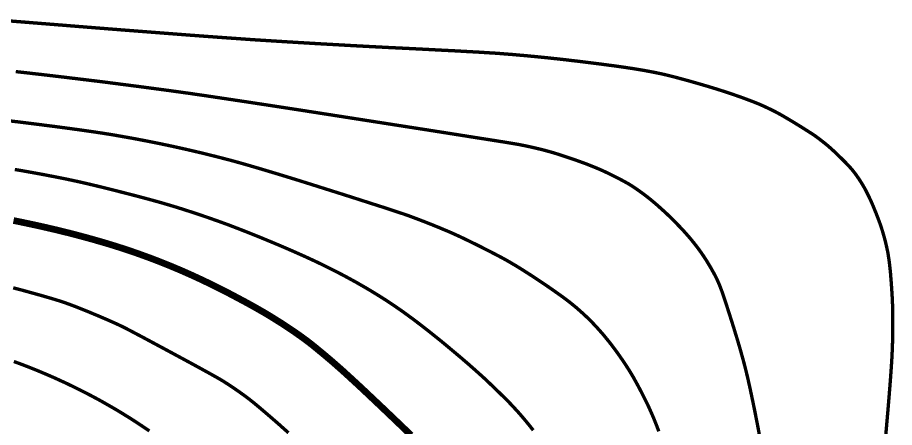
# Model space of a CAD drawing. Extents: x 36524600 to 36525730, y 2746759 to 2747713.
# Drawn here: x 36525165.9 to 36525185.55, y 2747569.28 to 2747578.45 of the extents above; entities that cross this region are included whole.
import ezdxf

# ---------------------------------------------------------------- set-up
doc = ezdxf.new("R2010")
doc.units = 0
doc.header["$LTSCALE"] = 1000
doc.header["$MEASUREMENT"] = 0
doc.layers.add('DGX', color=251, linetype='Continuous')

# ---------------------------------------------------------------- blocks, each defined once
blk = doc.blocks.new('dxt')
at = {"layer": 'DGX', "color": 253, "linetype": 'Continuous', "flags": 128}
for points, const_width in [([(36525165.239, 2747578.415), (36525165.986, 2747578.356), (36525166.796, 2747578.291), (36525167.606, 2747578.226), (36525168.354, 2747578.167), (36525169.042, 2747578.114), (36525169.668, 2747578.066), (36525170.232, 2747578.024), (36525170.736, 2747577.988), (36525171.178, 2747577.957), (36525171.559, 2747577.933), (36525171.913, 2747577.911), (36525172.276, 2747577.889), (36525172.647, 2747577.867), (36525173.027, 2747577.846), (36525173.416, 2747577.824), (36525173.813, 2747577.803), (36525174.218, 2747577.782), (36525174.632, 2747577.762), (36525175.031, 2747577.742), (36525175.391, 2747577.723), (36525175.712, 2747577.707), (36525175.994, 2747577.691), (36525176.237, 2747577.678), (36525176.442, 2747577.665), (36525176.607, 2747577.655), (36525176.733, 2747577.646), (36525176.84, 2747577.637), (36525176.947, 2747577.629), (36525177.053, 2747577.62), (36525177.16, 2747577.61), (36525177.267, 2747577.601), (36525177.374, 2747577.591), (36525177.48, 2747577.581), (36525177.587, 2747577.57), (36525177.693, 2747577.56), (36525177.8, 2747577.549), (36525177.907, 2747577.537), (36525178.013, 2747577.526), (36525178.12, 2747577.514), (36525178.226, 2747577.502), (36525178.332, 2747577.489), (36525178.439, 2747577.477), (36525178.543, 2747577.464), (36525178.643, 2747577.452), (36525178.738, 2747577.44), (36525178.829, 2747577.429), (36525178.916, 2747577.418), (36525178.998, 2747577.407), (36525179.076, 2747577.397), (36525179.15, 2747577.387), (36525179.221, 2747577.378), (36525179.292, 2747577.368), (36525179.363, 2747577.358), (36525179.434, 2747577.348), (36525179.505, 2747577.338), (36525179.575, 2747577.327), (36525179.646, 2747577.317), (36525179.716, 2747577.306), (36525179.786, 2747577.294), (36525179.856, 2747577.283), (36525179.926, 2747577.271), (36525179.996, 2747577.258), (36525180.065, 2747577.245), (36525180.135, 2747577.232), (36525180.205, 2747577.218), (36525180.274, 2747577.204), (36525180.348, 2747577.188), (36525180.43, 2747577.169), (36525180.52, 2747577.147), (36525180.619, 2747577.122), (36525180.726, 2747577.093), (36525180.842, 2747577.062), (36525180.965, 2747577.028), (36525181.098, 2747576.99), (36525181.231, 2747576.952), (36525181.359, 2747576.914), (36525181.482, 2747576.877), (36525181.599, 2747576.841), (36525181.71, 2747576.805), (36525181.816, 2747576.771), (36525181.916, 2747576.737), (36525182.011, 2747576.704), (36525182.1, 2747576.673), (36525182.182, 2747576.643), (36525182.258, 2747576.615), (36525182.327, 2747576.589), (36525182.39, 2747576.565), (36525182.447, 2747576.542), (36525182.498, 2747576.522), (36525182.542, 2747576.503), (36525182.582, 2747576.485), (36525182.623, 2747576.467), (36525182.663, 2747576.448), (36525182.704, 2747576.429), (36525182.744, 2747576.41), (36525182.784, 2747576.391), (36525182.824, 2747576.371), (36525182.863, 2747576.351), (36525182.906, 2747576.329), (36525182.954, 2747576.303), (36525183.007, 2747576.274), (36525183.066, 2747576.24), (36525183.13, 2747576.202), (36525183.2, 2747576.161), (36525183.275, 2747576.116), (36525183.356, 2747576.067), (36525183.436, 2747576.017), (36525183.509, 2747575.972), (36525183.575, 2747575.93), (36525183.635, 2747575.892), (36525183.688, 2747575.858), (36525183.734, 2747575.827), (36525183.773, 2747575.801), (36525183.805, 2747575.778), (36525183.834, 2747575.756), (36525183.862, 2747575.735), (36525183.891, 2747575.713), (36525183.919, 2747575.691), (36525183.947, 2747575.669), (36525183.976, 2747575.647), (36525184.003, 2747575.625), (36525184.031, 2747575.602), (36525184.06, 2747575.578), (36525184.092, 2747575.55), (36525184.127, 2747575.519), (36525184.165, 2747575.484), (36525184.206, 2747575.446), (36525184.249, 2747575.405), (36525184.296, 2747575.36), (36525184.345, 2747575.312), (36525184.394, 2747575.263), (36525184.44, 2747575.218), (36525184.481, 2747575.175), (36525184.519, 2747575.134), (36525184.554, 2747575.097), (36525184.585, 2747575.062), (36525184.612, 2747575.03), (36525184.635, 2747575), (36525184.657, 2747574.972), (36525184.678, 2747574.944), (36525184.699, 2747574.915), (36525184.719, 2747574.886), (36525184.739, 2747574.857), (36525184.759, 2747574.827), (36525184.778, 2747574.798), (36525184.797, 2747574.768), (36525184.816, 2747574.738), (36525184.834, 2747574.707), (36525184.852, 2747574.677), (36525184.87, 2747574.646), (36525184.887, 2747574.615), (36525184.904, 2747574.584), (36525184.92, 2747574.552), (36525184.936, 2747574.521), (36525184.952, 2747574.489), (36525184.967, 2747574.458), (36525184.982, 2747574.427), (36525184.996, 2747574.397), (36525185.01, 2747574.367), (36525185.024, 2747574.337), (36525185.037, 2747574.308), (36525185.049, 2747574.279), (36525185.062, 2747574.249), (36525185.076, 2747574.217), (36525185.09, 2747574.182), (36525185.105, 2747574.145), (36525185.121, 2747574.106), (36525185.138, 2747574.064), (36525185.155, 2747574.02), (36525185.173, 2747573.974), (36525185.191, 2747573.926), (36525185.209, 2747573.878), (36525185.226, 2747573.83), (36525185.242, 2747573.782), (36525185.258, 2747573.734), (36525185.274, 2747573.685), (36525185.289, 2747573.636), (36525185.303, 2747573.587), (36525185.317, 2747573.538), (36525185.33, 2747573.489), (36525185.343, 2747573.44), (36525185.355, 2747573.39), (36525185.366, 2747573.341), (36525185.377, 2747573.291), (36525185.388, 2747573.241), (36525185.398, 2747573.191), (36525185.407, 2747573.138), (36525185.416, 2747573.081), (36525185.425, 2747573.019), (36525185.434, 2747572.953), (36525185.442, 2747572.882), (36525185.45, 2747572.806), (36525185.458, 2747572.726), (36525185.465, 2747572.64), (36525185.472, 2747572.554), (36525185.478, 2747572.47), (36525185.484, 2747572.388), (36525185.489, 2747572.308), (36525185.494, 2747572.231), (36525185.498, 2747572.155), (36525185.501, 2747572.082), (36525185.504, 2747572.011), (36525185.506, 2747571.937), (36525185.508, 2747571.854), (36525185.509, 2747571.763), (36525185.509, 2747571.662), (36525185.509, 2747571.553), (36525185.507, 2747571.435), (36525185.506, 2747571.309), (36525185.503, 2747571.173), (36525185.498, 2747571.015), (36525185.488, 2747570.818), (36525185.473, 2747570.582), (36525185.453, 2747570.308), (36525185.428, 2747569.996), (36525185.399, 2747569.645), (36525185.365, 2747569.257), (36525185.326, 2747568.829)], 0.075), ([(36525165.862, 2747577.243), (36525166.119, 2747577.214), (36525166.375, 2747577.185), (36525166.631, 2747577.155), (36525166.888, 2747577.125), (36525167.144, 2747577.094), (36525167.4, 2747577.063), (36525167.656, 2747577.032), (36525167.912, 2747577), (36525168.168, 2747576.967), (36525168.424, 2747576.934), (36525168.68, 2747576.901), (36525168.935, 2747576.867), (36525169.191, 2747576.833), (36525169.447, 2747576.798), (36525169.736, 2747576.758), (36525170.095, 2747576.706), (36525170.521, 2747576.642), (36525171.016, 2747576.568), (36525171.579, 2747576.482), (36525172.211, 2747576.385), (36525172.911, 2747576.276), (36525173.679, 2747576.156), (36525174.434, 2747576.038), (36525175.095, 2747575.935), (36525175.661, 2747575.846), (36525176.133, 2747575.771), (36525176.511, 2747575.712), (36525176.794, 2747575.667), (36525176.983, 2747575.636), (36525177.077, 2747575.62), (36525177.124, 2747575.612), (36525177.171, 2747575.603), (36525177.218, 2747575.593), (36525177.265, 2747575.584), (36525177.312, 2747575.574), (36525177.359, 2747575.564), (36525177.406, 2747575.554), (36525177.453, 2747575.543), (36525177.499, 2747575.533), (36525177.546, 2747575.521), (36525177.593, 2747575.51), (36525177.639, 2747575.499), (36525177.685, 2747575.487), (36525177.732, 2747575.475), (36525177.778, 2747575.462), (36525177.824, 2747575.45), (36525177.874, 2747575.435), (36525177.932, 2747575.418), (36525177.997, 2747575.398), (36525178.07, 2747575.374), (36525178.15, 2747575.348), (36525178.238, 2747575.319), (36525178.334, 2747575.286), (36525178.437, 2747575.251), (36525178.542, 2747575.213), (36525178.644, 2747575.176), (36525178.743, 2747575.137), (36525178.839, 2747575.098), (36525178.932, 2747575.059), (36525179.022, 2747575.019), (36525179.109, 2747574.979), (36525179.193, 2747574.938), (36525179.271, 2747574.899), (36525179.343, 2747574.862), (36525179.408, 2747574.829), (36525179.465, 2747574.798), (36525179.516, 2747574.771), (36525179.559, 2747574.747), (36525179.596, 2747574.726), (36525179.625, 2747574.708), (36525179.651, 2747574.692), (36525179.676, 2747574.675), (36525179.702, 2747574.658), (36525179.728, 2747574.641), (36525179.753, 2747574.624), (36525179.778, 2747574.607), (36525179.803, 2747574.589), (36525179.829, 2747574.572), (36525179.853, 2747574.554), (36525179.878, 2747574.536), (36525179.903, 2747574.518), (36525179.928, 2747574.5), (36525179.952, 2747574.481), (36525179.977, 2747574.463), (36525180.001, 2747574.444), (36525180.025, 2747574.425), (36525180.049, 2747574.406), (36525180.073, 2747574.387), (36525180.097, 2747574.368), (36525180.12, 2747574.348), (36525180.144, 2747574.328), (36525180.167, 2747574.309), (36525180.191, 2747574.289), (36525180.214, 2747574.269), (36525180.237, 2747574.249), (36525180.26, 2747574.228), (36525180.284, 2747574.207), (36525180.307, 2747574.186), (36525180.331, 2747574.165), (36525180.354, 2747574.144), (36525180.378, 2747574.122), (36525180.402, 2747574.101), (36525180.428, 2747574.077), (36525180.456, 2747574.05), (36525180.488, 2747574.019), (36525180.523, 2747573.985), (36525180.56, 2747573.948), (36525180.601, 2747573.907), (36525180.645, 2747573.863), (36525180.692, 2747573.815), (36525180.741, 2747573.765), (36525180.788, 2747573.715), (36525180.835, 2747573.664), (36525180.881, 2747573.613), (36525180.927, 2747573.56), (36525180.972, 2747573.508), (36525181.016, 2747573.454), (36525181.06, 2747573.4), (36525181.102, 2747573.346), (36525181.144, 2747573.291), (36525181.185, 2747573.235), (36525181.225, 2747573.179), (36525181.264, 2747573.122), (36525181.302, 2747573.064), (36525181.339, 2747573.006), (36525181.375, 2747572.947), (36525181.409, 2747572.89), (36525181.441, 2747572.836), (36525181.469, 2747572.785), (36525181.496, 2747572.738), (36525181.519, 2747572.695), (36525181.54, 2747572.655), (36525181.559, 2747572.618), (36525181.574, 2747572.585), (36525181.588, 2747572.553), (36525181.602, 2747572.522), (36525181.616, 2747572.49), (36525181.629, 2747572.458), (36525181.642, 2747572.426), (36525181.654, 2747572.394), (36525181.667, 2747572.362), (36525181.679, 2747572.329), (36525181.691, 2747572.294), (36525181.706, 2747572.252), (36525181.722, 2747572.204), (36525181.741, 2747572.149), (36525181.761, 2747572.088), (36525181.783, 2747572.021), (36525181.806, 2747571.948), (36525181.832, 2747571.868), (36525181.858, 2747571.786), (36525181.884, 2747571.705), (36525181.91, 2747571.624), (36525181.934, 2747571.545), (36525181.959, 2747571.467), (36525181.982, 2747571.389), (36525182.006, 2747571.313), (36525182.029, 2747571.238), (36525182.051, 2747571.163), (36525182.073, 2747571.088), (36525182.095, 2747571.013), (36525182.116, 2747570.937), (36525182.137, 2747570.862), (36525182.158, 2747570.787), (36525182.178, 2747570.711), (36525182.198, 2747570.636), (36525182.218, 2747570.555), (36525182.24, 2747570.465), (36525182.264, 2747570.365), (36525182.288, 2747570.256), (36525182.315, 2747570.136), (36525182.342, 2747570.008), (36525182.371, 2747569.869), (36525182.402, 2747569.721), (36525182.433, 2747569.566), (36525182.464, 2747569.406), (36525182.496, 2747569.243), (36525182.527, 2747569.076)], 0.075), ([(36525165.581, 2747576.158), (36525165.998, 2747576.107), (36525166.382, 2747576.059), (36525166.733, 2747576.014), (36525167.05, 2747575.972), (36525167.335, 2747575.933), (36525167.587, 2747575.897), (36525167.806, 2747575.864), (36525167.991, 2747575.835), (36525168.16, 2747575.806), (36525168.329, 2747575.776), (36525168.498, 2747575.746), (36525168.666, 2747575.714), (36525168.835, 2747575.681), (36525169.003, 2747575.648), (36525169.171, 2747575.613), (36525169.338, 2747575.578), (36525169.506, 2747575.541), (36525169.673, 2747575.504), (36525169.84, 2747575.465), (36525170.007, 2747575.426), (36525170.173, 2747575.385), (36525170.34, 2747575.344), (36525170.506, 2747575.301), (36525170.672, 2747575.258), (36525170.851, 2747575.209), (36525171.058, 2747575.15), (36525171.291, 2747575.082), (36525171.553, 2747575.004), (36525171.841, 2747574.917), (36525172.157, 2747574.82), (36525172.499, 2747574.713), (36525172.869, 2747574.596), (36525173.233, 2747574.481), (36525173.556, 2747574.378), (36525173.839, 2747574.287), (36525174.081, 2747574.21), (36525174.282, 2747574.144), (36525174.443, 2747574.091), (36525174.564, 2747574.051), (36525174.644, 2747574.023), (36525174.704, 2747574.001), (36525174.764, 2747573.978), (36525174.824, 2747573.956), (36525174.884, 2747573.934), (36525174.943, 2747573.911), (36525175.003, 2747573.888), (36525175.062, 2747573.865), (36525175.122, 2747573.841), (36525175.181, 2747573.818), (36525175.24, 2747573.794), (36525175.299, 2747573.77), (36525175.358, 2747573.746), (36525175.417, 2747573.721), (36525175.476, 2747573.696), (36525175.535, 2747573.672), (36525175.594, 2747573.647), (36525175.656, 2747573.619), (36525175.725, 2747573.588), (36525175.801, 2747573.553), (36525175.884, 2747573.514), (36525175.973, 2747573.471), (36525176.07, 2747573.424), (36525176.174, 2747573.373), (36525176.284, 2747573.318), (36525176.394, 2747573.262), (36525176.497, 2747573.21), (36525176.593, 2747573.16), (36525176.681, 2747573.114), (36525176.762, 2747573.071), (36525176.835, 2747573.031), (36525176.901, 2747572.994), (36525176.959, 2747572.96), (36525177.014, 2747572.927), (36525177.069, 2747572.895), (36525177.123, 2747572.862), (36525177.178, 2747572.828), (36525177.232, 2747572.794), (36525177.285, 2747572.76), (36525177.339, 2747572.726), (36525177.393, 2747572.691), (36525177.446, 2747572.657), (36525177.499, 2747572.622), (36525177.551, 2747572.587), (36525177.603, 2747572.552), (36525177.655, 2747572.518), (36525177.706, 2747572.483), (36525177.757, 2747572.449), (36525177.807, 2747572.415), (36525177.856, 2747572.381), (36525177.904, 2747572.347), (36525177.95, 2747572.315), (36525177.995, 2747572.284), (36525178.038, 2747572.253), (36525178.08, 2747572.223), (36525178.12, 2747572.194), (36525178.158, 2747572.166), (36525178.196, 2747572.138), (36525178.233, 2747572.109), (36525178.27, 2747572.081), (36525178.306, 2747572.052), (36525178.343, 2747572.022), (36525178.379, 2747571.993), (36525178.415, 2747571.963), (36525178.45, 2747571.932), (36525178.485, 2747571.902), (36525178.52, 2747571.871), (36525178.555, 2747571.84), (36525178.59, 2747571.808), (36525178.624, 2747571.776), (36525178.658, 2747571.744), (36525178.691, 2747571.711), (36525178.724, 2747571.678), (36525178.757, 2747571.645), (36525178.79, 2747571.612), (36525178.822, 2747571.578), (36525178.854, 2747571.544), (36525178.886, 2747571.51), (36525178.917, 2747571.475), (36525178.948, 2747571.44), (36525178.979, 2747571.405), (36525179.01, 2747571.37), (36525179.04, 2747571.334), (36525179.07, 2747571.298), (36525179.099, 2747571.262), (36525179.129, 2747571.225), (36525179.158, 2747571.189), (36525179.187, 2747571.152), (36525179.216, 2747571.115), (36525179.244, 2747571.077), (36525179.272, 2747571.04), (36525179.3, 2747571.002), (36525179.328, 2747570.964), (36525179.355, 2747570.926), (36525179.382, 2747570.888), (36525179.409, 2747570.849), (36525179.436, 2747570.811), (36525179.462, 2747570.772), (36525179.488, 2747570.733), (36525179.514, 2747570.694), (36525179.54, 2747570.655), (36525179.566, 2747570.615), (36525179.591, 2747570.576), (36525179.616, 2747570.536), (36525179.64, 2747570.496), (36525179.666, 2747570.453), (36525179.695, 2747570.405), (36525179.725, 2747570.35), (36525179.758, 2747570.29), (36525179.794, 2747570.225), (36525179.832, 2747570.154), (36525179.872, 2747570.077), (36525179.915, 2747569.994), (36525179.958, 2747569.908), (36525180.001, 2747569.822), (36525180.042, 2747569.735), (36525180.081, 2747569.648), (36525180.12, 2747569.561), (36525180.157, 2747569.473), (36525180.193, 2747569.385), (36525180.228, 2747569.296), (36525180.266, 2747569.19)], 0.075), ([(36525165.84, 2747575.052), (36525165.928, 2747575.037), (36525166.015, 2747575.022), (36525166.103, 2747575.006), (36525166.19, 2747574.991), (36525166.276, 2747574.975), (36525166.362, 2747574.96), (36525166.448, 2747574.944), (36525166.534, 2747574.928), (36525166.619, 2747574.911), (36525166.705, 2747574.895), (36525166.79, 2747574.878), (36525166.875, 2747574.861), (36525166.961, 2747574.844), (36525167.046, 2747574.826), (36525167.131, 2747574.808), (36525167.216, 2747574.79), (36525167.306, 2747574.77), (36525167.407, 2747574.747), (36525167.518, 2747574.721), (36525167.64, 2747574.692), (36525167.772, 2747574.66), (36525167.914, 2747574.625), (36525168.067, 2747574.587), (36525168.23, 2747574.545), (36525168.394, 2747574.503), (36525168.546, 2747574.464), (36525168.689, 2747574.426), (36525168.821, 2747574.391), (36525168.942, 2747574.358), (36525169.053, 2747574.327), (36525169.153, 2747574.299), (36525169.243, 2747574.272), (36525169.328, 2747574.247), (36525169.412, 2747574.222), (36525169.496, 2747574.196), (36525169.579, 2747574.17), (36525169.661, 2747574.144), (36525169.744, 2747574.117), (36525169.825, 2747574.091), (36525169.907, 2747574.064), (36525169.988, 2747574.037), (36525170.069, 2747574.009), (36525170.15, 2747573.982), (36525170.23, 2747573.954), (36525170.311, 2747573.925), (36525170.392, 2747573.897), (36525170.472, 2747573.868), (36525170.552, 2747573.839), (36525170.636, 2747573.808), (36525170.725, 2747573.774), (36525170.821, 2747573.737), (36525170.922, 2747573.698), (36525171.03, 2747573.655), (36525171.144, 2747573.61), (36525171.264, 2747573.562), (36525171.39, 2747573.511), (36525171.518, 2747573.458), (36525171.643, 2747573.406), (36525171.765, 2747573.355), (36525171.884, 2747573.304), (36525172, 2747573.254), (36525172.114, 2747573.204), (36525172.225, 2747573.155), (36525172.333, 2747573.107), (36525172.439, 2747573.058), (36525172.545, 2747573.009), (36525172.651, 2747572.959), (36525172.756, 2747572.908), (36525172.861, 2747572.856), (36525172.965, 2747572.804), (36525173.07, 2747572.751), (36525173.173, 2747572.697), (36525173.277, 2747572.642), (36525173.379, 2747572.586), (36525173.482, 2747572.53), (36525173.583, 2747572.472), (36525173.684, 2747572.414), (36525173.785, 2747572.355), (36525173.885, 2747572.294), (36525173.985, 2747572.233), (36525174.083, 2747572.171), (36525174.182, 2747572.108), (36525174.279, 2747572.044), (36525174.376, 2747571.978), (36525174.472, 2747571.912), (36525174.567, 2747571.845), (36525174.661, 2747571.776), (36525174.755, 2747571.707), (36525174.848, 2747571.637), (36525174.94, 2747571.567), (36525175.031, 2747571.496), (36525175.121, 2747571.426), (36525175.21, 2747571.355), (36525175.298, 2747571.284), (36525175.386, 2747571.214), (36525175.472, 2747571.143), (36525175.555, 2747571.074), (36525175.632, 2747571.009), (36525175.704, 2747570.949), (36525175.771, 2747570.893), (36525175.832, 2747570.842), (36525175.887, 2747570.794), (36525175.937, 2747570.751), (36525175.982, 2747570.713), (36525176.024, 2747570.676), (36525176.065, 2747570.64), (36525176.107, 2747570.603), (36525176.149, 2747570.566), (36525176.19, 2747570.529), (36525176.232, 2747570.492), (36525176.273, 2747570.455), (36525176.314, 2747570.418), (36525176.358, 2747570.378), (36525176.406, 2747570.333), (36525176.459, 2747570.283), (36525176.516, 2747570.228), (36525176.579, 2747570.168), (36525176.646, 2747570.103), (36525176.718, 2747570.033), (36525176.794, 2747569.958), (36525176.873, 2747569.88), (36525176.95, 2747569.801), (36525177.025, 2747569.72), (36525177.1, 2747569.639), (36525177.173, 2747569.556), (36525177.245, 2747569.473), (36525177.315, 2747569.388), (36525177.385, 2747569.302), (36525177.454, 2747569.214)], 0.075), ([(36525165.812, 2747573.909), (36525165.965, 2747573.878), (36525166.113, 2747573.847), (36525166.258, 2747573.816), (36525166.399, 2747573.785), (36525166.537, 2747573.754), (36525166.67, 2747573.723), (36525166.8, 2747573.693), (36525166.928, 2747573.661), (36525167.055, 2747573.63), (36525167.182, 2747573.597), (36525167.309, 2747573.563), (36525167.436, 2747573.529), (36525167.563, 2747573.494), (36525167.689, 2747573.458), (36525167.815, 2747573.422), (36525167.941, 2747573.384), (36525168.066, 2747573.346), (36525168.192, 2747573.306), (36525168.316, 2747573.266), (36525168.441, 2747573.224), (36525168.565, 2747573.181), (36525168.689, 2747573.137), (36525168.812, 2747573.092), (36525168.935, 2747573.047), (36525169.058, 2747572.999), (36525169.18, 2747572.951), (36525169.302, 2747572.902), (36525169.424, 2747572.851), (36525169.546, 2747572.8), (36525169.667, 2747572.747), (36525169.788, 2747572.693), (36525169.908, 2747572.638), (36525170.029, 2747572.582), (36525170.148, 2747572.525), (36525170.267, 2747572.468), (36525170.386, 2747572.409), (36525170.504, 2747572.35), (36525170.621, 2747572.289), (36525170.738, 2747572.228), (36525170.851, 2747572.167), (36525170.957, 2747572.111), (36525171.055, 2747572.058), (36525171.145, 2747572.008), (36525171.228, 2747571.962), (36525171.304, 2747571.919), (36525171.372, 2747571.88), (36525171.433, 2747571.845), (36525171.49, 2747571.811), (36525171.547, 2747571.777), (36525171.603, 2747571.742), (36525171.659, 2747571.707), (36525171.715, 2747571.672), (36525171.771, 2747571.637), (36525171.827, 2747571.602), (36525171.882, 2747571.566), (36525171.937, 2747571.529), (36525171.992, 2747571.493), (36525172.047, 2747571.456), (36525172.102, 2747571.419), (36525172.156, 2747571.381), (36525172.21, 2747571.343), (36525172.264, 2747571.305), (36525172.317, 2747571.266), (36525172.373, 2747571.225), (36525172.436, 2747571.177), (36525172.504, 2747571.124), (36525172.578, 2747571.064), (36525172.657, 2747570.999), (36525172.743, 2747570.928), (36525172.835, 2747570.851), (36525172.932, 2747570.769), (36525173.041, 2747570.674), (36525173.168, 2747570.562), (36525173.311, 2747570.432), (36525173.472, 2747570.284), (36525173.65, 2747570.119), (36525173.845, 2747569.935), (36525174.058, 2747569.734), (36525174.287, 2747569.516), (36525174.514, 2747569.299), (36525174.716, 2747569.105)], 0.15), ([(36525165.804, 2747572.403), (36525165.897, 2747572.378), (36525165.998, 2747572.352), (36525166.106, 2747572.322), (36525166.221, 2747572.29), (36525166.337, 2747572.258), (36525166.444, 2747572.228), (36525166.544, 2747572.199), (36525166.637, 2747572.172), (36525166.722, 2747572.147), (36525166.799, 2747572.123), (36525166.869, 2747572.101), (36525166.931, 2747572.08), (36525166.993, 2747572.059), (36525167.062, 2747572.034), (36525167.138, 2747572.006), (36525167.221, 2747571.974), (36525167.31, 2747571.939), (36525167.407, 2747571.9), (36525167.51, 2747571.858), (36525167.62, 2747571.812), (36525167.731, 2747571.766), (36525167.833, 2747571.722), (36525167.929, 2747571.681), (36525168.017, 2747571.642), (36525168.098, 2747571.606), (36525168.171, 2747571.572), (36525168.237, 2747571.541), (36525168.296, 2747571.512), (36525168.362, 2747571.478), (36525168.45, 2747571.432), (36525168.559, 2747571.374), (36525168.691, 2747571.305), (36525168.844, 2747571.223), (36525169.019, 2747571.129), (36525169.215, 2747571.024), (36525169.434, 2747570.906), (36525169.651, 2747570.789), (36525169.845, 2747570.684), (36525170.015, 2747570.591), (36525170.161, 2747570.511), (36525170.283, 2747570.443), (36525170.381, 2747570.388), (36525170.455, 2747570.345), (36525170.506, 2747570.315), (36525170.545, 2747570.29), (36525170.583, 2747570.266), (36525170.621, 2747570.241), (36525170.659, 2747570.216), (36525170.697, 2747570.191), (36525170.735, 2747570.166), (36525170.773, 2747570.14), (36525170.81, 2747570.114), (36525170.848, 2747570.088), (36525170.885, 2747570.062), (36525170.922, 2747570.035), (36525170.959, 2747570.009), (36525170.996, 2747569.982), (36525171.032, 2747569.955), (36525171.069, 2747569.927), (36525171.105, 2747569.9), (36525171.145, 2747569.868), (36525171.194, 2747569.829), (36525171.251, 2747569.782), (36525171.317, 2747569.727), (36525171.391, 2747569.664), (36525171.473, 2747569.594), (36525171.564, 2747569.516), (36525171.663, 2747569.43), (36525171.766, 2747569.34), (36525171.869, 2747569.248), (36525171.971, 2747569.157)], 0.075), ([(36525165.819, 2747570.754), (36525165.908, 2747570.721), (36525165.997, 2747570.688), (36525166.086, 2747570.654), (36525166.174, 2747570.62), (36525166.262, 2747570.584), (36525166.35, 2747570.549), (36525166.438, 2747570.512), (36525166.526, 2747570.475), (36525166.613, 2747570.438), (36525166.7, 2747570.4), (36525166.787, 2747570.361), (36525166.873, 2747570.321), (36525166.96, 2747570.282), (36525167.046, 2747570.241), (36525167.131, 2747570.2), (36525167.217, 2747570.158), (36525167.302, 2747570.116), (36525167.387, 2747570.073), (36525167.471, 2747570.03), (36525167.555, 2747569.986), (36525167.639, 2747569.941), (36525167.723, 2747569.896), (36525167.806, 2747569.85), (36525167.889, 2747569.803), (36525167.971, 2747569.756), (36525168.053, 2747569.709), (36525168.135, 2747569.661), (36525168.216, 2747569.612), (36525168.297, 2747569.562), (36525168.378, 2747569.512), (36525168.458, 2747569.462), (36525168.538, 2747569.41), (36525168.618, 2747569.358), (36525168.697, 2747569.306), (36525168.775, 2747569.253), (36525168.854, 2747569.199)], 0.075)]:
    blk.add_lwpolyline(points, dxfattribs=dict(at, const_width=const_width))

msp = doc.modelspace()

# ---------------------------------------------------------------- block references
msp.add_blockref('dxt', (0, 0))

doc.saveas('drawing.dxf')
